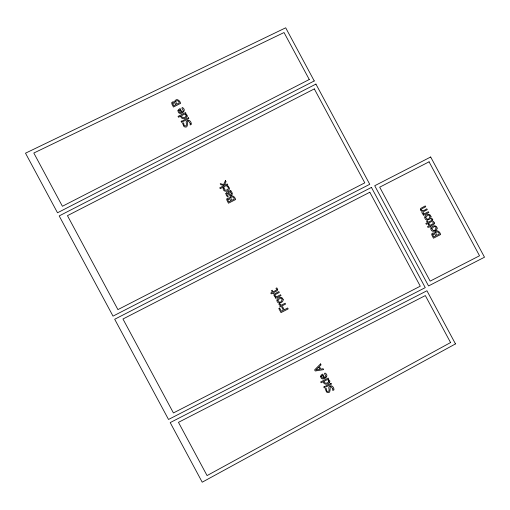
<?xml version="1.0" encoding="UTF-8"?>
<svg xmlns="http://www.w3.org/2000/svg" width="510" height="510" viewBox="0 0 510 510"><rect width="100%" height="100%" fill="white"/><g stroke="black" fill="none" stroke-linecap="round" stroke-linejoin="round"><path stroke-width="0.76" d="M177.958 110.766C178.564 117.026 188.222 110.727 182.421 107.489C180.145 107.961 185.672 110.893 182.006 112.111L180.1 108.56L178.596 109.516L177.958 110.766M320.58 376.291C321.185 382.551 330.843 376.259 325.042 373.02C322.766 373.486 328.293 376.418 324.628 377.636L322.722 374.085L321.217 375.048L320.58 376.291M190.262 123.535L190.153 124.969L191.352 124.357C191.53 122.221 189.599 119.353 187.24 120.538C184.473 121.558 188.241 125.377 185.379 126.027C182.765 126.327 184.856 121.374 182.586 123.273L183.849 126.378A2.575 2.467 -15.3 0 0 185.155 127.009C189.72 128.373 185.238 115.77 190.262 123.535M332.883 389.06L332.775 390.494L333.974 389.882C334.152 387.753 332.22 384.884 329.862 386.07C327.095 387.09 330.862 390.902 328 391.553C325.38 391.852 327.445 386.803 325.208 388.798L326.47 391.903A2.575 2.467 -15.3 0 0 327.777 392.534C332.341 393.898 327.86 381.295 332.883 389.06M420.329 209.266L420.82 210.636L422.312 211.338C421.292 212.377 422.312 214.028 423.6 214.174L423 214.48L423.466 215.347L428.846 212.581L428.387 211.72L424.365 213.779L423.077 212.931L423.504 211.65L427.284 209.674L426.825 208.813C425.391 209.489 422.216 212.338 421.362 209.521L421.942 208.743L425.722 206.767L425.264 205.906L420.858 208.309L420.329 209.266M231.368 193.366L231.164 194.1L230.029 194.476L228.34 192.659L229.831 191.894L231.368 193.366M273.972 294.933L274.456 296.412L275.77 297.202L275.177 297.508L275.636 298.369L281.023 295.609L280.557 294.748L276.541 296.807L275.17 295.813L274.998 295.252L275.585 294.41L279.321 292.447L278.855 291.58L274.546 293.932L273.972 294.933M283.19 299.752C283.177 301.844 280.723 303.176 278.83 302.895A2.416 2.314 -15.3 0 1 277.497 302.086L276.975 301.098A2.391 2.289 -15.3 0 1 277.045 299.574C278.09 297.005 282.884 296.361 283.19 299.752M431.02 216.724C431.001 218.815 428.547 220.148 426.66 219.867A2.416 2.314 -15.3 0 1 425.327 219.058L424.798 218.076A2.391 2.289 -15.3 0 1 424.868 216.546C425.92 213.977 430.714 213.333 431.02 216.724M437.134 228.104C437.115 230.195 434.66 231.527 432.767 231.247A2.416 2.314 -15.3 0 1 431.441 230.437L430.912 229.455A2.391 2.289 -15.3 0 1 430.982 227.925C432.034 225.363 436.828 224.712 437.134 228.104M224.03 188.069L224.693 190.083L227.071 189.981L228.467 188.49L228.027 187.074L226.822 186.271L227.836 185.748L229.423 188.101A2.346 2.244 -15.3 0 1 229.073 189.605C227.53 192.251 222.736 191.766 223.048 188.209L224.062 187.686L224.03 188.069M225.885 193.532L226.312 195.279L227.396 196.72L228.314 196.242L227.109 194.871L226.976 193.475C228.34 192.372 229.181 196.911 231.323 195.234C233.153 194.38 232.305 191.849 230.584 191.505L231.157 191.212L230.698 190.351L226.567 192.519L225.885 193.532M277.81 300.237C281.45 307.173 284.943 293.084 277.81 300.237M425.64 217.209C429.273 224.151 432.773 210.056 425.64 217.209M431.747 228.588C435.387 235.531 438.88 221.436 431.747 228.588M277.714 289.45L277.268 290.662L273.545 292.695L273.857 293.275L273.111 293.664L272.793 293.078L271.25 293.875L270.784 293.014L272.334 292.217L271.479 290.63L272.232 290.247L273.086 291.835L275.642 290.522L276.624 289.865L275.999 288.309L276.815 287.895L277.714 289.45M432.78 219.899L432.333 221.11L428.61 223.144L428.923 223.724L428.17 224.113L427.858 223.527L426.315 224.323L425.85 223.463L427.399 222.666L426.545 221.079L427.297 220.696L428.151 222.283L430.708 220.964L431.689 220.314L431.065 218.758L431.881 218.344L432.78 219.899M434.463 223.036L434.016 224.247L430.3 226.281L430.612 226.867L429.86 227.25L429.547 226.669L427.998 227.466L427.539 226.599L429.082 225.809L428.234 224.221L428.986 223.833L429.834 225.42L432.397 224.107L433.379 223.45L432.78 221.952L433.57 221.48L434.463 223.036M175.708 101.522L176.664 104.225L179.316 102.861C179.016 101.216 176.791 99.552 175.708 101.522M230.724 197.708L231.68 200.411L234.326 199.047C234.033 197.402 231.801 195.738 230.724 197.708M435.731 232.694L436.681 235.397L439.333 234.033C439.033 232.388 436.809 230.724 435.731 232.694M186.188 115.719C185.736 117.931 181.381 118.696 181.605 115.674L184.703 114.081L185.793 114.782L186.188 115.719M328.81 381.244C328.357 383.463 324.003 384.228 324.226 381.2L327.324 379.606L328.414 380.307L328.81 381.244M171.864 102.841L171.934 104.104L173.438 107.036L180.616 103.352C180.202 100.91 176.874 97.863 174.955 100.776C175.504 103.249 172.399 100.534 171.864 102.841M226.88 199.027L226.944 200.29L228.454 203.222L235.633 199.537C235.218 197.096 231.884 194.049 229.972 196.962C230.526 199.416 227.39 196.732 226.88 199.027M431.881 234.013L431.951 235.276L433.455 238.208L440.634 234.523C440.226 232.082 436.892 229.035 434.973 231.948C435.521 234.422 432.416 231.712 431.881 234.013M178.933 110.6L179.463 112.315L181.311 112.461L179.858 109.752L178.933 110.6M321.555 376.131L322.084 377.846L323.933 377.993L322.479 375.283L321.555 376.131M172.979 103.084L172.928 104.078L173.77 105.71L175.867 104.633L174.516 102.676L172.979 103.084M227.995 199.27L227.938 200.264L228.78 201.896L230.883 200.819L229.532 198.862L227.995 199.27M432.996 234.256L432.945 235.25L433.787 236.882L435.884 235.805L434.533 233.848L432.996 234.256M225.439 180.565L223.59 184.563L220.212 183.613L220.785 184.684L224.151 185.544L219.759 187.801L220.224 188.662L227.721 184.811L227.256 183.951L225.006 185.105L224.476 184.945L226.051 181.7L225.439 180.565M187.011 116.605C185.94 118.352 183.096 119.544 181.445 117.918A2.754 2.633 -15.3 0 1 180.852 116.057L178.519 117.255L178.054 116.395L185.551 112.544L186.016 113.405L185.468 113.685L187.157 115.285A1.944 1.861 -15.3 0 1 187.011 116.605M329.632 382.13C328.561 383.877 325.718 385.075 324.067 383.443A2.754 2.633 -15.3 0 1 323.474 381.588L321.141 382.787L320.675 381.92L328.172 378.069L328.638 378.936L328.089 379.217L329.779 380.817A1.944 1.861 -15.3 0 1 329.632 382.13M320.56 363.898L314.619 369.884L315.218 371L323.633 369.616L323.142 368.698L320.803 369.112L319.4 366.505L321.077 364.854L320.56 363.898M318.724 367.175L315.907 369.967L319.853 369.278L318.724 367.175M450.559 342.561L207.066 475.581L178.468 422.344L425.327 295.583L450.559 342.561M455.481 343.906L202.215 482.192L170.206 422.592L426.934 290.764L455.481 343.906M182.038 120.921L181.095 121.405L181.624 122.381L182.561 121.903L182.038 120.921M188.349 117.753L182.969 120.519L183.434 121.38L188.815 118.613L188.349 117.753M309.27 79.509L62.411 206.269L33.819 153.032L284.038 32.538L309.27 79.509M314.243 80.95L57.509 212.778L25.5 153.185L285.696 27.808L314.243 80.95M315.926 84.086L59.192 215.915L113.016 316.123L369.75 184.295L315.926 84.086M314.313 88.906L67.46 215.666L117.918 309.608L364.778 182.848L314.313 88.906M371.433 187.425L114.699 319.254L168.523 419.462L425.257 287.634L371.433 187.425M430.676 157.004L374.722 185.736L428.547 285.944L484.5 257.212L430.676 157.004M369.82 192.244L122.961 319.005L173.425 412.947L420.278 286.193L369.82 192.244M429.069 161.823L379.695 187.176L430.153 281.118L479.527 255.771L429.069 161.823M279.709 303.641L278.766 304.126L280.532 305.579L279.729 305.994L280.194 306.854L285.574 304.087L285.115 303.227L281.291 305.19L279.709 303.641M279.646 308.085L278.798 308.518L280.997 312.604L288.169 308.92L287.685 308.008L284.229 309.787L282.591 306.74L281.743 307.173L283.381 310.22L281.354 311.259L279.646 308.085M324.653 386.446L323.716 386.931L324.245 387.912L325.182 387.428L324.653 386.446M330.971 383.278L325.59 386.044L326.049 386.905L331.436 384.145L330.971 383.278"/></g></svg>
